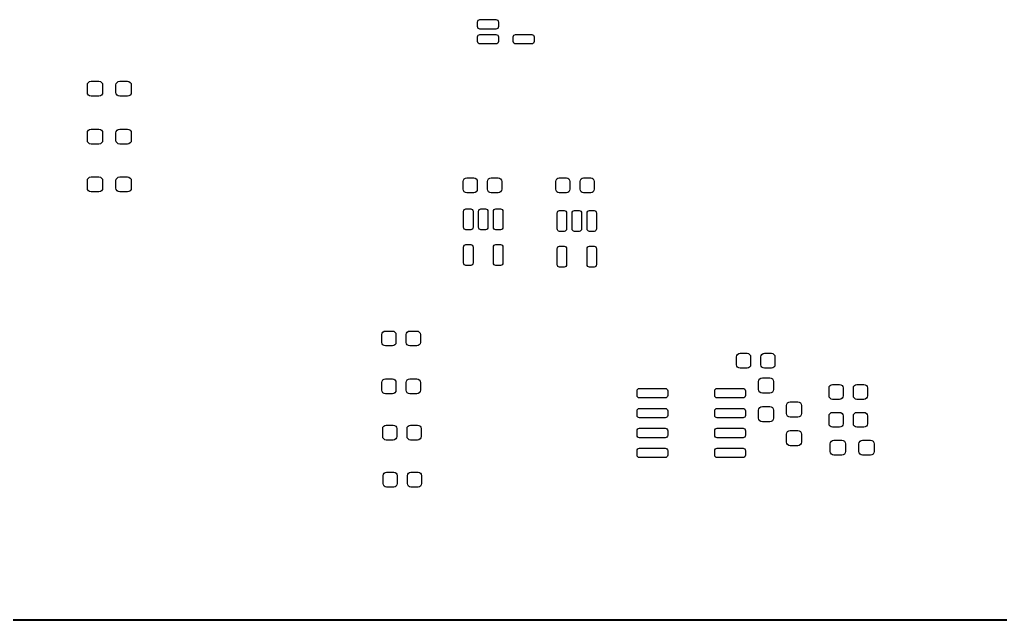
# Model space of a CAD drawing. Header units: inches. Extents: x 0.4 to 23, y -16.1 to -0.4.
# Drawn here: x 13.155 to 15.614, y -9.111 to -7.604 of the extents above; entities that cross this region are included whole.
import ezdxf

# ---------------------------------------------------------------- set-up
doc = ezdxf.new("R2010")
doc.units = ezdxf.units.IN
doc.header["$MEASUREMENT"] = 0
doc.layers.add('F.Paste', color=253, linetype='CONTINUOUS', true_color=0xb4a09a)

msp = doc.modelspace()

# ---------------------------------------------------------------- linework, layer by layer
at = {"layer": 'F.Paste', "linetype": 'CONTINUOUS'}
for p, q in [((14.3031, -7.6101), (14.3036, -7.6078)), ((14.3031, -7.6219), (14.3031, -7.6101)), ((14.3036, -7.6242), (14.3031, -7.6219)), ((14.3036, -7.6078), (14.3049, -7.6059)), ((14.3049, -7.6059), (14.3068, -7.6046)), ((14.3068, -7.6046), (14.309, -7.6042)), ((14.309, -7.6042), (14.3494, -7.6042)), ((14.3494, -7.6042), (14.3517, -7.6046)), ((14.3517, -7.6046), (14.3536, -7.6059)), ((14.3536, -7.6059), (14.3548, -7.6078)), ((14.3548, -7.6078), (14.3553, -7.6101)), ((14.3553, -7.6219), (14.3548, -7.6242)), ((14.3553, -7.6101), (14.3553, -7.6219)), ((14.3031, -7.6475), (14.3036, -7.6452)), ((14.3049, -7.6261), (14.3036, -7.6242)), ((14.3036, -7.6452), (14.3049, -7.6433)), ((14.3068, -7.6274), (14.3049, -7.6261)), ((14.3049, -7.6433), (14.3068, -7.642)), ((14.309, -7.6278), (14.3068, -7.6274)), ((14.3068, -7.642), (14.309, -7.6416)), ((14.3494, -7.6278), (14.309, -7.6278)), ((14.309, -7.6416), (14.3494, -7.6416)), ((14.3517, -7.6274), (14.3494, -7.6278)), ((14.3494, -7.6416), (14.3517, -7.642)), ((14.3536, -7.6261), (14.3517, -7.6274)), ((14.3517, -7.642), (14.3536, -7.6433)), ((14.3548, -7.6242), (14.3536, -7.6261)), ((14.3536, -7.6433), (14.3548, -7.6452)), ((14.3548, -7.6452), (14.3553, -7.6475)), ((14.3927, -7.6475), (14.3932, -7.6452)), ((14.3932, -7.6452), (14.3944, -7.6433)), ((14.3944, -7.6433), (14.3963, -7.642)), ((14.3963, -7.642), (14.3986, -7.6416)), ((14.3986, -7.6416), (14.439, -7.6416)), ((14.439, -7.6416), (14.4412, -7.642)), ((14.4412, -7.642), (14.4431, -7.6433)), ((14.4431, -7.6433), (14.4444, -7.6452)), ((14.4444, -7.6452), (14.4449, -7.6475)), ((14.3031, -7.6593), (14.3031, -7.6475)), ((14.3036, -7.6616), (14.3031, -7.6593)), ((14.3049, -7.6635), (14.3036, -7.6616)), ((14.3068, -7.6648), (14.3049, -7.6635)), ((14.309, -7.6652), (14.3068, -7.6648)), ((14.3494, -7.6652), (14.309, -7.6652)), ((14.3517, -7.6648), (14.3494, -7.6652)), ((14.3536, -7.6635), (14.3517, -7.6648)), ((14.3548, -7.6616), (14.3536, -7.6635)), ((14.3553, -7.6593), (14.3548, -7.6616)), ((14.3553, -7.6475), (14.3553, -7.6593)), ((14.3927, -7.6593), (14.3927, -7.6475)), ((14.3932, -7.6616), (14.3927, -7.6593)), ((14.3944, -7.6635), (14.3932, -7.6616)), ((14.3963, -7.6648), (14.3944, -7.6635)), ((14.3986, -7.6652), (14.3963, -7.6648)), ((14.439, -7.6652), (14.3986, -7.6652)), ((14.4412, -7.6648), (14.439, -7.6652)), ((14.4431, -7.6635), (14.4412, -7.6648)), ((14.4444, -7.6616), (14.4431, -7.6635)), ((14.4449, -7.6593), (14.4444, -7.6616)), ((14.4449, -7.6475), (14.4449, -7.6593)), ((13.3249, -7.7682), (13.3256, -7.7646)), ((13.3249, -7.7869), (13.3249, -7.7682)), ((13.3256, -7.7646), (13.3276, -7.7616)), ((13.3276, -7.7616), (13.3307, -7.7596)), ((13.3307, -7.7596), (13.3342, -7.7589)), ((13.3342, -7.7589), (13.3539, -7.7589)), ((13.3539, -7.7589), (13.3575, -7.7596)), ((13.3575, -7.7596), (13.3605, -7.7616)), ((13.3605, -7.7616), (13.3626, -7.7646)), ((13.3626, -7.7646), (13.3633, -7.7682)), ((13.3633, -7.7682), (13.3633, -7.7869)), ((13.3967, -7.7682), (13.3974, -7.7646)), ((13.3967, -7.7869), (13.3967, -7.7682)), ((13.3974, -7.7646), (13.3995, -7.7616)), ((13.3995, -7.7616), (13.4025, -7.7596)), ((13.4025, -7.7596), (13.4061, -7.7589)), ((13.4061, -7.7589), (13.4258, -7.7589)), ((13.4258, -7.7589), (13.4293, -7.7596)), ((13.4293, -7.7596), (13.4324, -7.7616)), ((13.4324, -7.7616), (13.4344, -7.7646)), ((13.4344, -7.7646), (13.4351, -7.7682)), ((13.4351, -7.7682), (13.4351, -7.7869)), ((13.3256, -7.7905), (13.3249, -7.7869)), ((13.3276, -7.7935), (13.3256, -7.7905)), ((13.3307, -7.7955), (13.3276, -7.7935)), ((13.3605, -7.7935), (13.3575, -7.7955)), ((13.3626, -7.7905), (13.3605, -7.7935)), ((13.3633, -7.7869), (13.3626, -7.7905)), ((13.3974, -7.7905), (13.3967, -7.7869)), ((13.3995, -7.7935), (13.3974, -7.7905)), ((13.4025, -7.7955), (13.3995, -7.7935)), ((13.4324, -7.7935), (13.4293, -7.7955)), ((13.4344, -7.7905), (13.4324, -7.7935)), ((13.4351, -7.7869), (13.4344, -7.7905)), ((13.3342, -7.7963), (13.3307, -7.7955)), ((13.3539, -7.7963), (13.3342, -7.7963)), ((13.3575, -7.7955), (13.3539, -7.7963)), ((13.4061, -7.7963), (13.4025, -7.7955)), ((13.4258, -7.7963), (13.4061, -7.7963)), ((13.4293, -7.7955), (13.4258, -7.7963)), ((13.3249, -7.8882), (13.3256, -7.8846)), ((13.3249, -7.9069), (13.3249, -7.8882)), ((13.3256, -7.8846), (13.3276, -7.8816)), ((13.3276, -7.8816), (13.3307, -7.8796)), ((13.3307, -7.8796), (13.3342, -7.8789)), ((13.3342, -7.8789), (13.3539, -7.8789)), ((13.3539, -7.8789), (13.3575, -7.8796)), ((13.3575, -7.8796), (13.3605, -7.8816)), ((13.3605, -7.8816), (13.3626, -7.8846)), ((13.3626, -7.8846), (13.3633, -7.8882)), ((13.3633, -7.8882), (13.3633, -7.9069)), ((13.3967, -7.8882), (13.3974, -7.8846)), ((13.3967, -7.9069), (13.3967, -7.8882)), ((13.3974, -7.8846), (13.3995, -7.8816)), ((13.3995, -7.8816), (13.4025, -7.8796)), ((13.4025, -7.8796), (13.4061, -7.8789)), ((13.4061, -7.8789), (13.4258, -7.8789)), ((13.4258, -7.8789), (13.4293, -7.8796)), ((13.4293, -7.8796), (13.4324, -7.8816)), ((13.4324, -7.8816), (13.4344, -7.8846)), ((13.4344, -7.8846), (13.4351, -7.8882)), ((13.4351, -7.8882), (13.4351, -7.9069)), ((13.3256, -7.9105), (13.3249, -7.9069)), ((13.3276, -7.9135), (13.3256, -7.9105)), ((13.3307, -7.9155), (13.3276, -7.9135)), ((13.3342, -7.9163), (13.3307, -7.9155)), ((13.3539, -7.9163), (13.3342, -7.9163)), ((13.3575, -7.9155), (13.3539, -7.9163)), ((13.3605, -7.9135), (13.3575, -7.9155)), ((13.3626, -7.9105), (13.3605, -7.9135)), ((13.3633, -7.9069), (13.3626, -7.9105)), ((13.3974, -7.9105), (13.3967, -7.9069)), ((13.3995, -7.9135), (13.3974, -7.9105)), ((13.4025, -7.9155), (13.3995, -7.9135)), ((13.4061, -7.9163), (13.4025, -7.9155)), ((13.4258, -7.9163), (13.4061, -7.9163)), ((13.4293, -7.9155), (13.4258, -7.9163)), ((13.4324, -7.9135), (13.4293, -7.9155)), ((13.4344, -7.9105), (13.4324, -7.9135)), ((13.4351, -7.9069), (13.4344, -7.9105)), ((13.3249, -8.0082), (13.3256, -8.0046)), ((13.3249, -8.0269), (13.3249, -8.0082)), ((13.3256, -8.0046), (13.3276, -8.0016)), ((13.3276, -8.0016), (13.3307, -7.9996)), ((13.3307, -7.9996), (13.3342, -7.9989)), ((13.3342, -7.9989), (13.3539, -7.9989)), ((13.3539, -7.9989), (13.3575, -7.9996)), ((13.3575, -7.9996), (13.3605, -8.0016)), ((13.3605, -8.0016), (13.3626, -8.0046)), ((13.3626, -8.0046), (13.3633, -8.0082)), ((13.3633, -8.0082), (13.3633, -8.0269)), ((13.3967, -8.0082), (13.3974, -8.0046)), ((13.3967, -8.0269), (13.3967, -8.0082)), ((13.3974, -8.0046), (13.3995, -8.0016)), ((13.3995, -8.0016), (13.4025, -7.9996)), ((13.4025, -7.9996), (13.4061, -7.9989)), ((13.4061, -7.9989), (13.4258, -7.9989)), ((13.4258, -7.9989), (13.4293, -7.9996)), ((13.4293, -7.9996), (13.4324, -8.0016)), ((13.4324, -8.0016), (13.4344, -8.0046)), ((13.4344, -8.0046), (13.4351, -8.0082)), ((13.4351, -8.0082), (13.4351, -8.0269)), ((14.2672, -8.0102), (14.2679, -8.0068)), ((14.2672, -8.0298), (14.2672, -8.0102)), ((14.2679, -8.0068), (14.2698, -8.0039)), ((14.2698, -8.0039), (14.2727, -8.002)), ((14.2727, -8.002), (14.2761, -8.0013)), ((14.2761, -8.0013), (14.2938, -8.0013)), ((14.2938, -8.0013), (14.2972, -8.002)), ((14.2972, -8.002), (14.3001, -8.0039)), ((14.3001, -8.0039), (14.302, -8.0068)), ((14.302, -8.0068), (14.3026, -8.0102)), ((14.3026, -8.0102), (14.3026, -8.0298)), ((14.3282, -8.0102), (14.3289, -8.0068)), ((14.3282, -8.0298), (14.3282, -8.0102)), ((14.3289, -8.0068), (14.3308, -8.0039)), ((14.3308, -8.0039), (14.3337, -8.002)), ((14.3337, -8.002), (14.3371, -8.0013)), ((14.3371, -8.0013), (14.3548, -8.0013)), ((14.3548, -8.0013), (14.3582, -8.002)), ((14.3582, -8.002), (14.3611, -8.0039)), ((14.3611, -8.0039), (14.363, -8.0068)), ((14.363, -8.0068), (14.3637, -8.0102)), ((14.3637, -8.0102), (14.3637, -8.0298)), ((14.4992, -8.0102), (14.4999, -8.0068)), ((14.4992, -8.0298), (14.4992, -8.0102)), ((14.4999, -8.0068), (14.5018, -8.0039)), ((14.5018, -8.0039), (14.5047, -8.002)), ((14.5047, -8.002), (14.5081, -8.0013)), ((14.5081, -8.0013), (14.5258, -8.0013)), ((14.5258, -8.0013), (14.5292, -8.002)), ((14.5292, -8.002), (14.5321, -8.0039)), ((14.5321, -8.0039), (14.534, -8.0068)), ((14.534, -8.0068), (14.5346, -8.0102)), ((14.5346, -8.0102), (14.5346, -8.0298)), ((14.5602, -8.0102), (14.5609, -8.0068)), ((14.5602, -8.0298), (14.5602, -8.0102)), ((14.5609, -8.0068), (14.5628, -8.0039)), ((14.5628, -8.0039), (14.5657, -8.002)), ((14.5657, -8.002), (14.5691, -8.0013)), ((14.5691, -8.0013), (14.5868, -8.0013)), ((14.5868, -8.0013), (14.5902, -8.002)), ((14.5902, -8.002), (14.5931, -8.0039)), ((14.5931, -8.0039), (14.595, -8.0068)), ((14.595, -8.0068), (14.5957, -8.0102)), ((14.5957, -8.0102), (14.5957, -8.0298)), ((13.3256, -8.0305), (13.3249, -8.0269)), ((13.3276, -8.0335), (13.3256, -8.0305)), ((13.3307, -8.0355), (13.3276, -8.0335)), ((13.3342, -8.0363), (13.3307, -8.0355)), ((13.3539, -8.0363), (13.3342, -8.0363)), ((13.3575, -8.0355), (13.3539, -8.0363)), ((13.3605, -8.0335), (13.3575, -8.0355)), ((13.3626, -8.0305), (13.3605, -8.0335)), ((13.3633, -8.0269), (13.3626, -8.0305)), ((13.3974, -8.0305), (13.3967, -8.0269)), ((13.3995, -8.0335), (13.3974, -8.0305)), ((13.4025, -8.0355), (13.3995, -8.0335)), ((13.4061, -8.0363), (13.4025, -8.0355)), ((13.4258, -8.0363), (13.4061, -8.0363)), ((13.4293, -8.0355), (13.4258, -8.0363)), ((13.4324, -8.0335), (13.4293, -8.0355)), ((13.4344, -8.0305), (13.4324, -8.0335)), ((13.4351, -8.0269), (13.4344, -8.0305)), ((14.2679, -8.0332), (14.2672, -8.0298)), ((14.2698, -8.0361), (14.2679, -8.0332)), ((14.2727, -8.038), (14.2698, -8.0361)), ((14.2761, -8.0387), (14.2727, -8.038)), ((14.2938, -8.0387), (14.2761, -8.0387)), ((14.2972, -8.038), (14.2938, -8.0387)), ((14.3001, -8.0361), (14.2972, -8.038)), ((14.302, -8.0332), (14.3001, -8.0361)), ((14.3026, -8.0298), (14.302, -8.0332)), ((14.3289, -8.0332), (14.3282, -8.0298)), ((14.3308, -8.0361), (14.3289, -8.0332)), ((14.3337, -8.038), (14.3308, -8.0361)), ((14.3371, -8.0387), (14.3337, -8.038)), ((14.3548, -8.0387), (14.3371, -8.0387)), ((14.3582, -8.038), (14.3548, -8.0387)), ((14.3611, -8.0361), (14.3582, -8.038)), ((14.363, -8.0332), (14.3611, -8.0361)), ((14.3637, -8.0298), (14.363, -8.0332)), ((14.4999, -8.0332), (14.4992, -8.0298)), ((14.5018, -8.0361), (14.4999, -8.0332)), ((14.5047, -8.038), (14.5018, -8.0361)), ((14.5081, -8.0387), (14.5047, -8.038)), ((14.5258, -8.0387), (14.5081, -8.0387)), ((14.5292, -8.038), (14.5258, -8.0387)), ((14.5321, -8.0361), (14.5292, -8.038)), ((14.534, -8.0332), (14.5321, -8.0361)), ((14.5346, -8.0298), (14.534, -8.0332)), ((14.5609, -8.0332), (14.5602, -8.0298)), ((14.5628, -8.0361), (14.5609, -8.0332)), ((14.5657, -8.038), (14.5628, -8.0361)), ((14.5691, -8.0387), (14.5657, -8.038)), ((14.5868, -8.0387), (14.5691, -8.0387)), ((14.5902, -8.038), (14.5868, -8.0387)), ((14.5931, -8.0361), (14.5902, -8.038)), ((14.595, -8.0332), (14.5931, -8.0361)), ((14.5957, -8.0298), (14.595, -8.0332)), ((14.2682, -8.085), (14.2687, -8.0828)), ((14.2682, -8.1254), (14.2682, -8.085)), ((14.2687, -8.0828), (14.27, -8.0809)), ((14.27, -8.0809), (14.2719, -8.0796)), ((14.2719, -8.0796), (14.2741, -8.0791)), ((14.2741, -8.0791), (14.2859, -8.0791)), ((14.2859, -8.0791), (14.2882, -8.0796)), ((14.2882, -8.0796), (14.2901, -8.0809)), ((14.2901, -8.0809), (14.2914, -8.0828)), ((14.2914, -8.0828), (14.2919, -8.085)), ((14.2919, -8.085), (14.2919, -8.1254)), ((14.3056, -8.085), (14.3061, -8.0828)), ((14.3056, -8.1254), (14.3056, -8.085)), ((14.3061, -8.0828), (14.3074, -8.0809)), ((14.3074, -8.0809), (14.3093, -8.0796)), ((14.3093, -8.0796), (14.3115, -8.0791)), ((14.3115, -8.0791), (14.3234, -8.0791)), ((14.3234, -8.0791), (14.3256, -8.0796)), ((14.3256, -8.0796), (14.3275, -8.0809)), ((14.3275, -8.0809), (14.3288, -8.0828)), ((14.3288, -8.0828), (14.3293, -8.085)), ((14.3293, -8.085), (14.3293, -8.1254)), ((14.343, -8.085), (14.3435, -8.0828)), ((14.343, -8.1254), (14.343, -8.085)), ((14.3435, -8.0828), (14.3448, -8.0809)), ((14.3448, -8.0809), (14.3467, -8.0796)), ((14.3467, -8.0796), (14.3489, -8.0791)), ((14.3489, -8.0791), (14.3608, -8.0791)), ((14.3608, -8.0791), (14.363, -8.0796)), ((14.363, -8.0796), (14.3649, -8.0809)), ((14.3649, -8.0809), (14.3662, -8.0828)), ((14.3662, -8.0828), (14.3667, -8.085)), ((14.3667, -8.085), (14.3667, -8.1254)), ((14.5028, -8.089), (14.5032, -8.0868)), ((14.5028, -8.1294), (14.5028, -8.089)), ((14.5032, -8.0868), (14.5045, -8.0849)), ((14.5045, -8.0849), (14.5064, -8.0836)), ((14.5064, -8.0836), (14.5087, -8.0831)), ((14.5087, -8.0831), (14.5205, -8.0831)), ((14.5205, -8.0831), (14.5228, -8.0836)), ((14.5228, -8.0836), (14.5247, -8.0849)), ((14.5247, -8.0849), (14.526, -8.0868)), ((14.526, -8.0868), (14.5264, -8.089)), ((14.5264, -8.089), (14.5264, -8.1294)), ((14.5402, -8.089), (14.5406, -8.0868)), ((14.5402, -8.1294), (14.5402, -8.089)), ((14.5406, -8.0868), (14.5419, -8.0849)), ((14.5419, -8.0849), (14.5438, -8.0836)), ((14.5438, -8.0836), (14.5461, -8.0831)), ((14.5461, -8.0831), (14.5579, -8.0831)), ((14.5579, -8.0831), (14.5602, -8.0836)), ((14.5602, -8.0836), (14.5621, -8.0849)), ((14.5621, -8.0849), (14.5634, -8.0868)), ((14.5634, -8.0868), (14.5638, -8.089)), ((14.5638, -8.089), (14.5638, -8.1294)), ((14.5776, -8.089), (14.578, -8.0868)), ((14.5776, -8.1294), (14.5776, -8.089)), ((14.578, -8.0868), (14.5793, -8.0849)), ((14.5793, -8.0849), (14.5812, -8.0836)), ((14.5812, -8.0836), (14.5835, -8.0831)), ((14.5835, -8.0831), (14.5953, -8.0831)), ((14.5953, -8.0831), (14.5976, -8.0836)), ((14.5976, -8.0836), (14.5995, -8.0849)), ((14.5995, -8.0849), (14.6008, -8.0868)), ((14.6008, -8.0868), (14.6012, -8.089)), ((14.6012, -8.089), (14.6012, -8.1294)), ((14.2687, -8.1277), (14.2682, -8.1254)), ((14.27, -8.1296), (14.2687, -8.1277)), ((14.2719, -8.1308), (14.27, -8.1296)), ((14.2741, -8.1313), (14.2719, -8.1308)), ((14.2859, -8.1313), (14.2741, -8.1313)), ((14.2882, -8.1308), (14.2859, -8.1313)), ((14.2901, -8.1296), (14.2882, -8.1308)), ((14.2914, -8.1277), (14.2901, -8.1296)), ((14.2919, -8.1254), (14.2914, -8.1277)), ((14.3061, -8.1277), (14.3056, -8.1254)), ((14.3074, -8.1296), (14.3061, -8.1277)), ((14.3093, -8.1308), (14.3074, -8.1296)), ((14.3115, -8.1313), (14.3093, -8.1308)), ((14.3234, -8.1313), (14.3115, -8.1313)), ((14.3256, -8.1308), (14.3234, -8.1313)), ((14.3275, -8.1296), (14.3256, -8.1308)), ((14.3288, -8.1277), (14.3275, -8.1296)), ((14.3293, -8.1254), (14.3288, -8.1277)), ((14.3435, -8.1277), (14.343, -8.1254)), ((14.3448, -8.1296), (14.3435, -8.1277)), ((14.3467, -8.1308), (14.3448, -8.1296)), ((14.3489, -8.1313), (14.3467, -8.1308)), ((14.3608, -8.1313), (14.3489, -8.1313)), ((14.363, -8.1308), (14.3608, -8.1313)), ((14.3649, -8.1296), (14.363, -8.1308)), ((14.3662, -8.1277), (14.3649, -8.1296)), ((14.3667, -8.1254), (14.3662, -8.1277)), ((14.5032, -8.1317), (14.5028, -8.1294)), ((14.5045, -8.1336), (14.5032, -8.1317)), ((14.5064, -8.1348), (14.5045, -8.1336)), ((14.5087, -8.1353), (14.5064, -8.1348)), ((14.5205, -8.1353), (14.5087, -8.1353)), ((14.5228, -8.1348), (14.5205, -8.1353)), ((14.5247, -8.1336), (14.5228, -8.1348)), ((14.526, -8.1317), (14.5247, -8.1336)), ((14.5264, -8.1294), (14.526, -8.1317)), ((14.5406, -8.1317), (14.5402, -8.1294)), ((14.5419, -8.1336), (14.5406, -8.1317)), ((14.5438, -8.1348), (14.5419, -8.1336)), ((14.5461, -8.1353), (14.5438, -8.1348)), ((14.5579, -8.1353), (14.5461, -8.1353)), ((14.5602, -8.1348), (14.5579, -8.1353)), ((14.5621, -8.1336), (14.5602, -8.1348)), ((14.5634, -8.1317), (14.5621, -8.1336)), ((14.5638, -8.1294), (14.5634, -8.1317)), ((14.578, -8.1317), (14.5776, -8.1294)), ((14.5793, -8.1336), (14.578, -8.1317)), ((14.5812, -8.1348), (14.5793, -8.1336)), ((14.5835, -8.1353), (14.5812, -8.1348)), ((14.5953, -8.1353), (14.5835, -8.1353)), ((14.5976, -8.1348), (14.5953, -8.1353)), ((14.5995, -8.1336), (14.5976, -8.1348)), ((14.6008, -8.1317), (14.5995, -8.1336)), ((14.6012, -8.1294), (14.6008, -8.1317)), ((14.2682, -8.1746), (14.2687, -8.1723)), ((14.2682, -8.215), (14.2682, -8.1746)), ((14.2687, -8.1723), (14.27, -8.1704)), ((14.27, -8.1704), (14.2719, -8.1692)), ((14.2719, -8.1692), (14.2741, -8.1687)), ((14.2741, -8.1687), (14.2859, -8.1687)), ((14.2859, -8.1687), (14.2882, -8.1692)), ((14.2882, -8.1692), (14.2901, -8.1704)), ((14.2901, -8.1704), (14.2914, -8.1723)), ((14.2914, -8.1723), (14.2919, -8.1746)), ((14.2919, -8.1746), (14.2919, -8.215)), ((14.343, -8.1746), (14.3435, -8.1723)), ((14.343, -8.215), (14.343, -8.1746)), ((14.3435, -8.1723), (14.3448, -8.1704)), ((14.3448, -8.1704), (14.3467, -8.1692)), ((14.3467, -8.1692), (14.3489, -8.1687)), ((14.3489, -8.1687), (14.3608, -8.1687)), ((14.3608, -8.1687), (14.363, -8.1692)), ((14.363, -8.1692), (14.3649, -8.1704)), ((14.3649, -8.1704), (14.3662, -8.1723)), ((14.3662, -8.1723), (14.3667, -8.1746)), ((14.3667, -8.1746), (14.3667, -8.215)), ((14.5028, -8.1786), (14.5032, -8.1763)), ((14.5028, -8.219), (14.5028, -8.1786)), ((14.5032, -8.1763), (14.5045, -8.1744)), ((14.5045, -8.1744), (14.5064, -8.1732)), ((14.5064, -8.1732), (14.5087, -8.1727)), ((14.5087, -8.1727), (14.5205, -8.1727)), ((14.5205, -8.1727), (14.5228, -8.1732)), ((14.5228, -8.1732), (14.5247, -8.1744)), ((14.5247, -8.1744), (14.526, -8.1763)), ((14.526, -8.1763), (14.5264, -8.1786)), ((14.5264, -8.1786), (14.5264, -8.219)), ((14.5776, -8.1786), (14.578, -8.1763)), ((14.5776, -8.219), (14.5776, -8.1786)), ((14.578, -8.1763), (14.5793, -8.1744)), ((14.5793, -8.1744), (14.5812, -8.1732)), ((14.5812, -8.1732), (14.5835, -8.1727)), ((14.5835, -8.1727), (14.5953, -8.1727)), ((14.5953, -8.1727), (14.5976, -8.1732)), ((14.5976, -8.1732), (14.5995, -8.1744)), ((14.5995, -8.1744), (14.6008, -8.1763)), ((14.6008, -8.1763), (14.6012, -8.1786)), ((14.6012, -8.1786), (14.6012, -8.219)), ((14.2687, -8.2172), (14.2682, -8.215)), ((14.27, -8.2191), (14.2687, -8.2172)), ((14.2719, -8.2204), (14.27, -8.2191)), ((14.2741, -8.2209), (14.2719, -8.2204)), ((14.2859, -8.2209), (14.2741, -8.2209)), ((14.2882, -8.2204), (14.2859, -8.2209)), ((14.2901, -8.2191), (14.2882, -8.2204)), ((14.2914, -8.2172), (14.2901, -8.2191)), ((14.2919, -8.215), (14.2914, -8.2172)), ((14.3435, -8.2172), (14.343, -8.215)), ((14.3448, -8.2191), (14.3435, -8.2172)), ((14.3467, -8.2204), (14.3448, -8.2191)), ((14.3489, -8.2209), (14.3467, -8.2204)), ((14.3608, -8.2209), (14.3489, -8.2209)), ((14.363, -8.2204), (14.3608, -8.2209)), ((14.3649, -8.2191), (14.363, -8.2204)), ((14.3662, -8.2172), (14.3649, -8.2191)), ((14.3667, -8.215), (14.3662, -8.2172)), ((14.5032, -8.2212), (14.5028, -8.219)), ((14.5045, -8.2231), (14.5032, -8.2212)), ((14.5064, -8.2244), (14.5045, -8.2231)), ((14.5087, -8.2249), (14.5064, -8.2244)), ((14.5205, -8.2249), (14.5087, -8.2249)), ((14.5228, -8.2244), (14.5205, -8.2249)), ((14.5247, -8.2231), (14.5228, -8.2244)), ((14.526, -8.2212), (14.5247, -8.2231)), ((14.5264, -8.219), (14.526, -8.2212)), ((14.578, -8.2212), (14.5776, -8.219)), ((14.5793, -8.2231), (14.578, -8.2212)), ((14.5812, -8.2244), (14.5793, -8.2231)), ((14.5835, -8.2249), (14.5812, -8.2244)), ((14.5953, -8.2249), (14.5835, -8.2249)), ((14.5976, -8.2244), (14.5953, -8.2249)), ((14.5995, -8.2231), (14.5976, -8.2244)), ((14.6008, -8.2212), (14.5995, -8.2231)), ((14.6012, -8.219), (14.6008, -8.2212)), ((14.0633, -8.3942), (14.064, -8.3908)), ((14.0633, -8.4138), (14.0633, -8.3942)), ((14.064, -8.3908), (14.0659, -8.3879)), ((14.0659, -8.3879), (14.0688, -8.386)), ((14.0688, -8.386), (14.0722, -8.3853)), ((14.0722, -8.3853), (14.0899, -8.3853)), ((14.0899, -8.3853), (14.0933, -8.386)), ((14.0933, -8.386), (14.0961, -8.3879)), ((14.0961, -8.3879), (14.0981, -8.3908)), ((14.0981, -8.3908), (14.0987, -8.3942)), ((14.0987, -8.3942), (14.0987, -8.4138)), ((14.1243, -8.3942), (14.125, -8.3908)), ((14.1243, -8.4138), (14.1243, -8.3942)), ((14.125, -8.3908), (14.1269, -8.3879)), ((14.1269, -8.3879), (14.1298, -8.386)), ((14.1298, -8.386), (14.1332, -8.3853)), ((14.1332, -8.3853), (14.1509, -8.3853)), ((14.1509, -8.3853), (14.1543, -8.386)), ((14.1543, -8.386), (14.1572, -8.3879)), ((14.1572, -8.3879), (14.1591, -8.3908)), ((14.1591, -8.3908), (14.1598, -8.3942)), ((14.1598, -8.3942), (14.1598, -8.4138)), ((14.064, -8.4172), (14.0633, -8.4138)), ((14.0659, -8.4201), (14.064, -8.4172)), ((14.0688, -8.422), (14.0659, -8.4201)), ((14.0722, -8.4227), (14.0688, -8.422)), ((14.0899, -8.4227), (14.0722, -8.4227)), ((14.0933, -8.422), (14.0899, -8.4227)), ((14.0961, -8.4201), (14.0933, -8.422)), ((14.0981, -8.4172), (14.0961, -8.4201)), ((14.0987, -8.4138), (14.0981, -8.4172)), ((14.125, -8.4172), (14.1243, -8.4138)), ((14.1269, -8.4201), (14.125, -8.4172)), ((14.1298, -8.422), (14.1269, -8.4201)), ((14.1332, -8.4227), (14.1298, -8.422)), ((14.1509, -8.4227), (14.1332, -8.4227)), ((14.1543, -8.422), (14.1509, -8.4227)), ((14.1572, -8.4201), (14.1543, -8.422)), ((14.1591, -8.4172), (14.1572, -8.4201)), ((14.1598, -8.4138), (14.1591, -8.4172)), ((14.9524, -8.4502), (14.953, -8.4468)), ((14.9524, -8.4698), (14.9524, -8.4502)), ((14.953, -8.4468), (14.955, -8.4439)), ((14.955, -8.4439), (14.9578, -8.442)), ((14.9578, -8.442), (14.9612, -8.4413)), ((14.9612, -8.4413), (14.9789, -8.4413)), ((14.9789, -8.4413), (14.9823, -8.442)), ((14.9823, -8.442), (14.9852, -8.4439)), ((14.9852, -8.4439), (14.9871, -8.4468)), ((14.9871, -8.4468), (14.9878, -8.4502)), ((14.9878, -8.4502), (14.9878, -8.4698)), ((15.0134, -8.4502), (15.0141, -8.4468)), ((15.0134, -8.4698), (15.0134, -8.4502)), ((15.0141, -8.4468), (15.016, -8.4439)), ((15.016, -8.4439), (15.0189, -8.442)), ((15.0189, -8.442), (15.0222, -8.4413)), ((15.0222, -8.4413), (15.04, -8.4413)), ((15.04, -8.4413), (15.0433, -8.442)), ((15.0433, -8.442), (15.0462, -8.4439)), ((15.0462, -8.4439), (15.0481, -8.4468)), ((15.0481, -8.4468), (15.0488, -8.4502)), ((15.0488, -8.4502), (15.0488, -8.4698)), ((14.953, -8.4732), (14.9524, -8.4698)), ((14.955, -8.4761), (14.953, -8.4732)), ((14.9578, -8.478), (14.955, -8.4761)), ((14.9612, -8.4787), (14.9578, -8.478)), ((14.9789, -8.4787), (14.9612, -8.4787)), ((14.9823, -8.478), (14.9789, -8.4787)), ((14.9852, -8.4761), (14.9823, -8.478)), ((14.9871, -8.4732), (14.9852, -8.4761)), ((14.9878, -8.4698), (14.9871, -8.4732)), ((15.0141, -8.4732), (15.0134, -8.4698)), ((15.016, -8.4761), (15.0141, -8.4732)), ((15.0189, -8.478), (15.016, -8.4761)), ((15.0222, -8.4787), (15.0189, -8.478)), ((15.04, -8.4787), (15.0222, -8.4787)), ((15.0433, -8.478), (15.04, -8.4787)), ((15.0462, -8.4761), (15.0433, -8.478)), ((15.0481, -8.4732), (15.0462, -8.4761)), ((15.0488, -8.4698), (15.0481, -8.4732)), ((14.0659, -8.5079), (14.0688, -8.506)), ((14.0688, -8.506), (14.0722, -8.5053)), ((14.0722, -8.5053), (14.0899, -8.5053)), ((14.0899, -8.5053), (14.0933, -8.506)), ((14.0933, -8.506), (14.0961, -8.5079)), ((14.1269, -8.5079), (14.1298, -8.506)), ((14.1298, -8.506), (14.1332, -8.5053)), ((14.1332, -8.5053), (14.1509, -8.5053)), ((14.1509, -8.5053), (14.1543, -8.506)), ((14.1543, -8.506), (14.1572, -8.5079)), ((15.0086, -8.5087), (15.0106, -8.5056)), ((15.0106, -8.5056), (15.0137, -8.5036)), ((15.0137, -8.5036), (15.0172, -8.5029)), ((15.0172, -8.5029), (15.0359, -8.5029)), ((15.0359, -8.5029), (15.0395, -8.5036)), ((15.0395, -8.5036), (15.0425, -8.5056)), ((15.0425, -8.5056), (15.0446, -8.5087)), ((14.0633, -8.5142), (14.064, -8.5108)), ((14.0633, -8.5338), (14.0633, -8.5142)), ((14.064, -8.5108), (14.0659, -8.5079)), ((14.0961, -8.5079), (14.0981, -8.5108)), ((14.0981, -8.5108), (14.0987, -8.5142)), ((14.0987, -8.5142), (14.0987, -8.5338)), ((14.1243, -8.5142), (14.125, -8.5108)), ((14.1243, -8.5338), (14.1243, -8.5142)), ((14.125, -8.5108), (14.1269, -8.5079)), ((14.1572, -8.5079), (14.1591, -8.5108)), ((14.1591, -8.5108), (14.1598, -8.5142)), ((14.1598, -8.5142), (14.1598, -8.5338)), ((14.7035, -8.533), (14.7047, -8.5311)), ((14.7047, -8.5311), (14.7066, -8.5298)), ((14.7066, -8.5298), (14.7089, -8.5294)), ((14.7089, -8.5294), (14.7739, -8.5294)), ((14.7739, -8.5294), (14.7761, -8.5298)), ((14.7761, -8.5298), (14.778, -8.5311)), ((14.778, -8.5311), (14.7793, -8.533)), ((14.8983, -8.533), (14.8996, -8.5311)), ((14.8996, -8.5311), (14.9015, -8.5298)), ((14.9015, -8.5298), (14.9038, -8.5294)), ((14.9038, -8.5294), (14.9688, -8.5294)), ((14.9688, -8.5294), (14.971, -8.5298)), ((14.971, -8.5298), (14.9729, -8.5311)), ((14.9729, -8.5311), (14.9742, -8.533)), ((15.0079, -8.5122), (15.0086, -8.5087)), ((15.0079, -8.5319), (15.0079, -8.5122)), ((15.0446, -8.5087), (15.0453, -8.5122)), ((15.0453, -8.5122), (15.0453, -8.5319)), ((15.1843, -8.5282), (15.185, -8.5248)), ((15.1843, -8.5478), (15.1843, -8.5282)), ((15.185, -8.5248), (15.1869, -8.5219)), ((15.1869, -8.5219), (15.1898, -8.52)), ((15.1898, -8.52), (15.1931, -8.5193)), ((15.1931, -8.5193), (15.2109, -8.5193)), ((15.2109, -8.5193), (15.2142, -8.52)), ((15.2142, -8.52), (15.2171, -8.5219)), ((15.2171, -8.5219), (15.219, -8.5248)), ((15.219, -8.5248), (15.2197, -8.5282)), ((15.2197, -8.5282), (15.2197, -8.5478)), ((15.2453, -8.5282), (15.246, -8.5248)), ((15.2453, -8.5478), (15.2453, -8.5282)), ((15.246, -8.5248), (15.2479, -8.5219)), ((15.2479, -8.5219), (15.2508, -8.52)), ((15.2508, -8.52), (15.2542, -8.5193)), ((15.2542, -8.5193), (15.2719, -8.5193)), ((15.2719, -8.5193), (15.2753, -8.52)), ((15.2753, -8.52), (15.2781, -8.5219)), ((15.2781, -8.5219), (15.2801, -8.5248)), ((15.2801, -8.5248), (15.2807, -8.5282)), ((15.2807, -8.5282), (15.2807, -8.5478)), ((14.064, -8.5372), (14.0633, -8.5338)), ((14.0659, -8.5401), (14.064, -8.5372)), ((14.0688, -8.542), (14.0659, -8.5401)), ((14.0722, -8.5427), (14.0688, -8.542)), ((14.0899, -8.5427), (14.0722, -8.5427)), ((14.0933, -8.542), (14.0899, -8.5427)), ((14.0961, -8.5401), (14.0933, -8.542)), ((14.0981, -8.5372), (14.0961, -8.5401)), ((14.0987, -8.5338), (14.0981, -8.5372)), ((14.125, -8.5372), (14.1243, -8.5338)), ((14.1269, -8.5401), (14.125, -8.5372)), ((14.1298, -8.542), (14.1269, -8.5401)), ((14.1332, -8.5427), (14.1298, -8.542)), ((14.1509, -8.5427), (14.1332, -8.5427)), ((14.1543, -8.542), (14.1509, -8.5427)), ((14.1572, -8.5401), (14.1543, -8.542)), ((14.1591, -8.5372), (14.1572, -8.5401)), ((14.1598, -8.5338), (14.1591, -8.5372)), ((14.703, -8.5353), (14.7035, -8.533)), ((14.703, -8.5471), (14.703, -8.5353)), ((14.7035, -8.5494), (14.703, -8.5471)), ((14.7047, -8.5513), (14.7035, -8.5494)), ((14.7066, -8.5526), (14.7047, -8.5513)), ((14.7089, -8.553), (14.7066, -8.5526)), ((14.7739, -8.553), (14.7089, -8.553)), ((14.7761, -8.5526), (14.7739, -8.553)), ((14.778, -8.5513), (14.7761, -8.5526)), ((14.7793, -8.5494), (14.778, -8.5513)), ((14.7793, -8.533), (14.7798, -8.5353)), ((14.7798, -8.5471), (14.7793, -8.5494)), ((14.7798, -8.5353), (14.7798, -8.5471)), ((14.8979, -8.5353), (14.8983, -8.533)), ((14.8979, -8.5471), (14.8979, -8.5353)), ((14.8983, -8.5494), (14.8979, -8.5471)), ((14.8996, -8.5513), (14.8983, -8.5494)), ((14.9015, -8.5526), (14.8996, -8.5513)), ((14.9038, -8.553), (14.9015, -8.5526)), ((14.9688, -8.553), (14.9038, -8.553)), ((14.971, -8.5526), (14.9688, -8.553)), ((14.9729, -8.5513), (14.971, -8.5526)), ((14.9742, -8.5494), (14.9729, -8.5513)), ((14.9742, -8.533), (14.9747, -8.5353)), ((14.9747, -8.5471), (14.9742, -8.5494)), ((14.9747, -8.5353), (14.9747, -8.5471)), ((15.0086, -8.5355), (15.0079, -8.5319)), ((15.0106, -8.5385), (15.0086, -8.5355)), ((15.0137, -8.5406), (15.0106, -8.5385)), ((15.0172, -8.5413), (15.0137, -8.5406)), ((15.0359, -8.5413), (15.0172, -8.5413)), ((15.0395, -8.5406), (15.0359, -8.5413)), ((15.0425, -8.5385), (15.0395, -8.5406)), ((15.0446, -8.5355), (15.0425, -8.5385)), ((15.0453, -8.5319), (15.0446, -8.5355)), ((15.185, -8.5512), (15.1843, -8.5478)), ((15.1869, -8.5541), (15.185, -8.5512)), ((15.1898, -8.556), (15.1869, -8.5541)), ((15.1931, -8.5567), (15.1898, -8.556)), ((15.2142, -8.556), (15.2109, -8.5567)), ((15.2171, -8.5541), (15.2142, -8.556)), ((15.219, -8.5512), (15.2171, -8.5541)), ((15.2197, -8.5478), (15.219, -8.5512)), ((15.246, -8.5512), (15.2453, -8.5478)), ((15.2479, -8.5541), (15.246, -8.5512)), ((15.2508, -8.556), (15.2479, -8.5541)), ((15.2542, -8.5567), (15.2508, -8.556)), ((15.2753, -8.556), (15.2719, -8.5567)), ((15.2781, -8.5541), (15.2753, -8.556)), ((15.2801, -8.5512), (15.2781, -8.5541)), ((15.2807, -8.5478), (15.2801, -8.5512)), ((14.7047, -8.5811), (14.7066, -8.5798)), ((14.7066, -8.5798), (14.7089, -8.5794)), ((14.7089, -8.5794), (14.7739, -8.5794)), ((14.7739, -8.5794), (14.7761, -8.5798)), ((14.7761, -8.5798), (14.778, -8.5811)), ((14.8996, -8.5811), (14.9015, -8.5798)), ((14.9015, -8.5798), (14.9038, -8.5794)), ((14.9038, -8.5794), (14.9688, -8.5794)), ((14.9688, -8.5794), (14.971, -8.5798)), ((14.971, -8.5798), (14.9729, -8.5811)), ((15.0079, -8.5841), (15.0086, -8.5805)), ((15.0086, -8.5805), (15.0106, -8.5775)), ((15.0106, -8.5775), (15.0137, -8.5754)), ((15.0137, -8.5754), (15.0172, -8.5747)), ((15.0172, -8.5747), (15.0359, -8.5747)), ((15.0359, -8.5747), (15.0395, -8.5754)), ((15.0395, -8.5754), (15.0425, -8.5775)), ((15.0425, -8.5775), (15.0446, -8.5805)), ((15.0446, -8.5805), (15.0453, -8.5841)), ((15.0779, -8.5722), (15.0786, -8.5687)), ((15.0779, -8.5919), (15.0779, -8.5722)), ((15.0786, -8.5687), (15.0806, -8.5656)), ((15.0806, -8.5656), (15.0837, -8.5636)), ((15.0837, -8.5636), (15.0872, -8.5629)), ((15.0872, -8.5629), (15.1059, -8.5629)), ((15.1059, -8.5629), (15.1095, -8.5636)), ((15.1095, -8.5636), (15.1125, -8.5656)), ((15.1125, -8.5656), (15.1146, -8.5687)), ((15.1146, -8.5687), (15.1153, -8.5722)), ((15.1153, -8.5722), (15.1153, -8.5919)), ((15.2109, -8.5567), (15.1931, -8.5567)), ((15.2719, -8.5567), (15.2542, -8.5567)), ((14.703, -8.5853), (14.7035, -8.583)), ((14.703, -8.5971), (14.703, -8.5853)), ((14.7035, -8.5994), (14.703, -8.5971)), ((14.7035, -8.583), (14.7047, -8.5811)), ((14.7047, -8.6013), (14.7035, -8.5994)), ((14.7066, -8.6026), (14.7047, -8.6013)), ((14.7089, -8.603), (14.7066, -8.6026)), ((14.7739, -8.603), (14.7089, -8.603)), ((14.7761, -8.6026), (14.7739, -8.603)), ((14.778, -8.6013), (14.7761, -8.6026)), ((14.778, -8.5811), (14.7793, -8.583)), ((14.7793, -8.5994), (14.778, -8.6013)), ((14.7793, -8.583), (14.7798, -8.5853)), ((14.7798, -8.5971), (14.7793, -8.5994)), ((14.7798, -8.5853), (14.7798, -8.5971)), ((14.8979, -8.5853), (14.8983, -8.583)), ((14.8979, -8.5971), (14.8979, -8.5853)), ((14.8983, -8.5994), (14.8979, -8.5971)), ((14.8983, -8.583), (14.8996, -8.5811)), ((14.8996, -8.6013), (14.8983, -8.5994)), ((14.9015, -8.6026), (14.8996, -8.6013)), ((14.9038, -8.603), (14.9015, -8.6026)), ((14.9688, -8.603), (14.9038, -8.603)), ((14.971, -8.6026), (14.9688, -8.603)), ((14.9729, -8.6013), (14.971, -8.6026)), ((14.9729, -8.5811), (14.9742, -8.583)), ((14.9742, -8.5994), (14.9729, -8.6013)), ((14.9742, -8.583), (14.9747, -8.5853)), ((14.9747, -8.5971), (14.9742, -8.5994)), ((14.9747, -8.5853), (14.9747, -8.5971)), ((15.0079, -8.6038), (15.0079, -8.5841)), ((15.0086, -8.6073), (15.0079, -8.6038)), ((15.0453, -8.6038), (15.0446, -8.6073)), ((15.0453, -8.5841), (15.0453, -8.6038)), ((15.0786, -8.5955), (15.0779, -8.5919)), ((15.0806, -8.5985), (15.0786, -8.5955)), ((15.0837, -8.6006), (15.0806, -8.5985)), ((15.0872, -8.6013), (15.0837, -8.6006)), ((15.1059, -8.6013), (15.0872, -8.6013)), ((15.1095, -8.6006), (15.1059, -8.6013)), ((15.1125, -8.5985), (15.1095, -8.6006)), ((15.1146, -8.5955), (15.1125, -8.5985)), ((15.1153, -8.5919), (15.1146, -8.5955)), ((15.1843, -8.5982), (15.185, -8.5948)), ((15.1843, -8.6178), (15.1843, -8.5982)), ((15.185, -8.5948), (15.1869, -8.5919)), ((15.1869, -8.5919), (15.1898, -8.59)), ((15.1898, -8.59), (15.1931, -8.5893)), ((15.1931, -8.5893), (15.2109, -8.5893)), ((15.2109, -8.5893), (15.2142, -8.59)), ((15.2142, -8.59), (15.2171, -8.5919)), ((15.2171, -8.5919), (15.219, -8.5948)), ((15.219, -8.5948), (15.2197, -8.5982)), ((15.2197, -8.5982), (15.2197, -8.6178)), ((15.2453, -8.5982), (15.246, -8.5948)), ((15.2453, -8.6178), (15.2453, -8.5982)), ((15.246, -8.5948), (15.2479, -8.5919)), ((15.2479, -8.5919), (15.2508, -8.59)), ((15.2508, -8.59), (15.2542, -8.5893)), ((15.2542, -8.5893), (15.2719, -8.5893)), ((15.2719, -8.5893), (15.2753, -8.59)), ((15.2753, -8.59), (15.2781, -8.5919)), ((15.2781, -8.5919), (15.2801, -8.5948)), ((15.2801, -8.5948), (15.2807, -8.5982)), ((15.2807, -8.5982), (15.2807, -8.6178)), ((14.0653, -8.6302), (14.066, -8.6268)), ((14.0653, -8.6498), (14.0653, -8.6302)), ((14.066, -8.6268), (14.0679, -8.6239)), ((14.0679, -8.6239), (14.0708, -8.622)), ((14.0708, -8.622), (14.0742, -8.6213)), ((14.0742, -8.6213), (14.0919, -8.6213)), ((14.0919, -8.6213), (14.0953, -8.622)), ((14.0953, -8.622), (14.0982, -8.6239)), ((14.0982, -8.6239), (14.1001, -8.6268)), ((14.1001, -8.6268), (14.1008, -8.6302)), ((14.1008, -8.6302), (14.1008, -8.6498)), ((14.1264, -8.6302), (14.127, -8.6268)), ((14.1264, -8.6498), (14.1264, -8.6302)), ((14.127, -8.6268), (14.129, -8.6239)), ((14.129, -8.6239), (14.1318, -8.622)), ((14.1318, -8.622), (14.1352, -8.6213)), ((14.1352, -8.6213), (14.1529, -8.6213)), ((14.1529, -8.6213), (14.1563, -8.622)), ((14.1563, -8.622), (14.1592, -8.6239)), ((14.1592, -8.6239), (14.1611, -8.6268)), ((14.1611, -8.6268), (14.1618, -8.6302)), ((14.1618, -8.6302), (14.1618, -8.6498)), ((14.7047, -8.6311), (14.7066, -8.6298)), ((14.7066, -8.6298), (14.7089, -8.6294)), ((14.7089, -8.6294), (14.7739, -8.6294)), ((14.7739, -8.6294), (14.7761, -8.6298)), ((14.7761, -8.6298), (14.778, -8.6311)), ((14.8996, -8.6311), (14.9015, -8.6298)), ((14.9015, -8.6298), (14.9038, -8.6294)), ((14.9038, -8.6294), (14.9688, -8.6294)), ((14.9688, -8.6294), (14.971, -8.6298)), ((14.971, -8.6298), (14.9729, -8.6311)), ((15.0106, -8.6104), (15.0086, -8.6073)), ((15.0137, -8.6124), (15.0106, -8.6104)), ((15.0172, -8.6131), (15.0137, -8.6124)), ((15.0359, -8.6131), (15.0172, -8.6131)), ((15.0395, -8.6124), (15.0359, -8.6131)), ((15.0425, -8.6104), (15.0395, -8.6124)), ((15.0446, -8.6073), (15.0425, -8.6104)), ((15.185, -8.6212), (15.1843, -8.6178)), ((15.1869, -8.6241), (15.185, -8.6212)), ((15.1898, -8.626), (15.1869, -8.6241)), ((15.1931, -8.6267), (15.1898, -8.626)), ((15.2109, -8.6267), (15.1931, -8.6267)), ((15.2142, -8.626), (15.2109, -8.6267)), ((15.2171, -8.6241), (15.2142, -8.626)), ((15.219, -8.6212), (15.2171, -8.6241)), ((15.2197, -8.6178), (15.219, -8.6212)), ((15.246, -8.6212), (15.2453, -8.6178)), ((15.2479, -8.6241), (15.246, -8.6212)), ((15.2508, -8.626), (15.2479, -8.6241)), ((15.2542, -8.6267), (15.2508, -8.626)), ((15.2719, -8.6267), (15.2542, -8.6267)), ((15.2753, -8.626), (15.2719, -8.6267)), ((15.2781, -8.6241), (15.2753, -8.626)), ((15.2801, -8.6212), (15.2781, -8.6241)), ((15.2807, -8.6178), (15.2801, -8.6212)), ((14.066, -8.6532), (14.0653, -8.6498)), ((14.0679, -8.6561), (14.066, -8.6532)), ((14.1001, -8.6532), (14.0982, -8.6561)), ((14.1008, -8.6498), (14.1001, -8.6532)), ((14.127, -8.6532), (14.1264, -8.6498)), ((14.129, -8.6561), (14.127, -8.6532)), ((14.1611, -8.6532), (14.1592, -8.6561)), ((14.1618, -8.6498), (14.1611, -8.6532)), ((14.703, -8.6353), (14.7035, -8.633)), ((14.703, -8.6471), (14.703, -8.6353)), ((14.7035, -8.6494), (14.703, -8.6471)), ((14.7035, -8.633), (14.7047, -8.6311)), ((14.7047, -8.6513), (14.7035, -8.6494)), ((14.7066, -8.6526), (14.7047, -8.6513)), ((14.7089, -8.653), (14.7066, -8.6526)), ((14.7739, -8.653), (14.7089, -8.653)), ((14.7761, -8.6526), (14.7739, -8.653)), ((14.778, -8.6513), (14.7761, -8.6526)), ((14.778, -8.6311), (14.7793, -8.633)), ((14.7793, -8.6494), (14.778, -8.6513)), ((14.7793, -8.633), (14.7798, -8.6353)), ((14.7798, -8.6471), (14.7793, -8.6494)), ((14.7798, -8.6353), (14.7798, -8.6471)), ((14.8979, -8.6353), (14.8983, -8.633)), ((14.8979, -8.6471), (14.8979, -8.6353)), ((14.8983, -8.6494), (14.8979, -8.6471)), ((14.8983, -8.633), (14.8996, -8.6311)), ((14.8996, -8.6513), (14.8983, -8.6494)), ((14.9015, -8.6526), (14.8996, -8.6513)), ((14.9038, -8.653), (14.9015, -8.6526)), ((14.9688, -8.653), (14.9038, -8.653)), ((14.971, -8.6526), (14.9688, -8.653)), ((14.9729, -8.6513), (14.971, -8.6526)), ((14.9729, -8.6311), (14.9742, -8.633)), ((14.9742, -8.6494), (14.9729, -8.6513)), ((14.9742, -8.633), (14.9747, -8.6353)), ((14.9747, -8.6471), (14.9742, -8.6494)), ((14.9747, -8.6353), (14.9747, -8.6471)), ((15.0779, -8.6441), (15.0786, -8.6405)), ((15.0779, -8.6638), (15.0779, -8.6441)), ((15.0786, -8.6405), (15.0806, -8.6375)), ((15.0806, -8.6375), (15.0837, -8.6354)), ((15.0837, -8.6354), (15.0872, -8.6347)), ((15.0872, -8.6347), (15.1059, -8.6347)), ((15.1059, -8.6347), (15.1095, -8.6354)), ((15.1095, -8.6354), (15.1125, -8.6375)), ((15.1125, -8.6375), (15.1146, -8.6405)), ((15.1146, -8.6405), (15.1153, -8.6441)), ((15.1153, -8.6441), (15.1153, -8.6638)), ((14.0708, -8.658), (14.0679, -8.6561)), ((14.0742, -8.6587), (14.0708, -8.658)), ((14.0919, -8.6587), (14.0742, -8.6587)), ((14.0953, -8.658), (14.0919, -8.6587)), ((14.0982, -8.6561), (14.0953, -8.658)), ((14.1318, -8.658), (14.129, -8.6561)), ((14.1352, -8.6587), (14.1318, -8.658)), ((14.1529, -8.6587), (14.1352, -8.6587)), ((14.1563, -8.658), (14.1529, -8.6587)), ((14.1592, -8.6561), (14.1563, -8.658)), ((14.7066, -8.6798), (14.7089, -8.6794)), ((14.7089, -8.6794), (14.7739, -8.6794)), ((14.7739, -8.6794), (14.7761, -8.6798)), ((14.9015, -8.6798), (14.9038, -8.6794)), ((14.9038, -8.6794), (14.9688, -8.6794)), ((14.9688, -8.6794), (14.971, -8.6798)), ((15.0786, -8.6673), (15.0779, -8.6638)), ((15.0806, -8.6704), (15.0786, -8.6673)), ((15.0837, -8.6724), (15.0806, -8.6704)), ((15.0872, -8.6731), (15.0837, -8.6724)), ((15.1059, -8.6731), (15.0872, -8.6731)), ((15.1095, -8.6724), (15.1059, -8.6731)), ((15.1125, -8.6704), (15.1095, -8.6724)), ((15.1146, -8.6673), (15.1125, -8.6704)), ((15.1153, -8.6638), (15.1146, -8.6673)), ((15.1874, -8.6686), (15.1881, -8.6651)), ((15.1874, -8.6874), (15.1874, -8.6686)), ((15.1881, -8.6651), (15.1901, -8.662)), ((15.1901, -8.662), (15.1932, -8.66)), ((15.1932, -8.66), (15.1967, -8.6593)), ((15.1967, -8.6593), (15.2164, -8.6593)), ((15.2164, -8.6593), (15.22, -8.66)), ((15.22, -8.66), (15.223, -8.662)), ((15.223, -8.662), (15.2251, -8.6651)), ((15.2251, -8.6651), (15.2258, -8.6686)), ((15.2258, -8.6686), (15.2258, -8.6874)), ((15.2592, -8.6686), (15.26, -8.6651)), ((15.2592, -8.6874), (15.2592, -8.6686)), ((15.26, -8.6651), (15.262, -8.662)), ((15.262, -8.662), (15.265, -8.66)), ((15.265, -8.66), (15.2686, -8.6593)), ((15.2686, -8.6593), (15.2883, -8.6593)), ((15.2883, -8.6593), (15.2919, -8.66)), ((15.2919, -8.66), (15.2949, -8.662)), ((15.2949, -8.662), (15.2969, -8.6651)), ((15.2969, -8.6651), (15.2976, -8.6686)), ((15.2976, -8.6686), (15.2976, -8.6874)), ((14.703, -8.6853), (14.7035, -8.683)), ((14.703, -8.6971), (14.703, -8.6853)), ((14.7035, -8.6994), (14.703, -8.6971)), ((14.7035, -8.683), (14.7047, -8.6811)), ((14.7047, -8.7013), (14.7035, -8.6994)), ((14.7047, -8.6811), (14.7066, -8.6798)), ((14.7066, -8.7026), (14.7047, -8.7013)), ((14.7089, -8.703), (14.7066, -8.7026)), ((14.7739, -8.703), (14.7089, -8.703)), ((14.7761, -8.7026), (14.7739, -8.703)), ((14.7761, -8.6798), (14.778, -8.6811)), ((14.778, -8.7013), (14.7761, -8.7026)), ((14.778, -8.6811), (14.7793, -8.683)), ((14.7793, -8.6994), (14.778, -8.7013)), ((14.7793, -8.683), (14.7798, -8.6853)), ((14.7798, -8.6971), (14.7793, -8.6994)), ((14.7798, -8.6853), (14.7798, -8.6971)), ((14.8979, -8.6853), (14.8983, -8.683)), ((14.8979, -8.6971), (14.8979, -8.6853)), ((14.8983, -8.6994), (14.8979, -8.6971)), ((14.8983, -8.683), (14.8996, -8.6811)), ((14.8996, -8.7013), (14.8983, -8.6994)), ((14.8996, -8.6811), (14.9015, -8.6798)), ((14.9015, -8.7026), (14.8996, -8.7013)), ((14.9038, -8.703), (14.9015, -8.7026)), ((14.9688, -8.703), (14.9038, -8.703)), ((14.971, -8.7026), (14.9688, -8.703)), ((14.971, -8.6798), (14.9729, -8.6811)), ((14.9729, -8.7013), (14.971, -8.7026)), ((14.9729, -8.6811), (14.9742, -8.683)), ((14.9742, -8.6994), (14.9729, -8.7013)), ((14.9742, -8.683), (14.9747, -8.6853)), ((14.9747, -8.6971), (14.9742, -8.6994)), ((14.9747, -8.6853), (14.9747, -8.6971)), ((15.1881, -8.6909), (15.1874, -8.6874)), ((15.1901, -8.694), (15.1881, -8.6909)), ((15.1932, -8.696), (15.1901, -8.694)), ((15.1967, -8.6967), (15.1932, -8.696)), ((15.2164, -8.6967), (15.1967, -8.6967)), ((15.22, -8.696), (15.2164, -8.6967)), ((15.223, -8.694), (15.22, -8.696)), ((15.2251, -8.6909), (15.223, -8.694)), ((15.2258, -8.6874), (15.2251, -8.6909)), ((15.26, -8.6909), (15.2592, -8.6874)), ((15.262, -8.694), (15.26, -8.6909)), ((15.265, -8.696), (15.262, -8.694)), ((15.2686, -8.6967), (15.265, -8.696)), ((15.2883, -8.6967), (15.2686, -8.6967)), ((15.2919, -8.696), (15.2883, -8.6967)), ((15.2949, -8.694), (15.2919, -8.696)), ((15.2969, -8.6909), (15.2949, -8.694)), ((15.2976, -8.6874), (15.2969, -8.6909)), ((14.0664, -8.7482), (14.067, -8.7448)), ((14.0664, -8.7678), (14.0664, -8.7482)), ((14.067, -8.7448), (14.069, -8.7419)), ((14.069, -8.7419), (14.0718, -8.74)), ((14.0718, -8.74), (14.0752, -8.7393)), ((14.0752, -8.7393), (14.0929, -8.7393)), ((14.0929, -8.7393), (14.0963, -8.74)), ((14.0963, -8.74), (14.0992, -8.7419)), ((14.0992, -8.7419), (14.1011, -8.7448)), ((14.1011, -8.7448), (14.1018, -8.7482)), ((14.1018, -8.7482), (14.1018, -8.7678)), ((14.1274, -8.7482), (14.1281, -8.7448)), ((14.1274, -8.7678), (14.1274, -8.7482)), ((14.1281, -8.7448), (14.13, -8.7419)), ((14.13, -8.7419), (14.1329, -8.74)), ((14.1329, -8.74), (14.1362, -8.7393)), ((14.1362, -8.7393), (14.154, -8.7393)), ((14.154, -8.7393), (14.1573, -8.74)), ((14.1573, -8.74), (14.1602, -8.7419)), ((14.1602, -8.7419), (14.1621, -8.7448)), ((14.1621, -8.7448), (14.1628, -8.7482)), ((14.1628, -8.7482), (14.1628, -8.7678)), ((14.067, -8.7712), (14.0664, -8.7678)), ((14.069, -8.7741), (14.067, -8.7712)), ((14.0718, -8.776), (14.069, -8.7741)), ((14.0752, -8.7767), (14.0718, -8.776)), ((14.0929, -8.7767), (14.0752, -8.7767)), ((14.0963, -8.776), (14.0929, -8.7767)), ((14.0992, -8.7741), (14.0963, -8.776)), ((14.1011, -8.7712), (14.0992, -8.7741)), ((14.1018, -8.7678), (14.1011, -8.7712)), ((14.1281, -8.7712), (14.1274, -8.7678)), ((14.13, -8.7741), (14.1281, -8.7712)), ((14.1329, -8.776), (14.13, -8.7741)), ((14.1362, -8.7767), (14.1329, -8.776)), ((14.154, -8.7767), (14.1362, -8.7767)), ((14.1573, -8.776), (14.154, -8.7767)), ((14.1602, -8.7741), (14.1573, -8.776)), ((14.1621, -8.7712), (14.1602, -8.7741)), ((14.1628, -8.7678), (14.1621, -8.7712)), ((17.7731, -9.1112), (8.1969, -9.1112)), ((8.1973, -9.1092), (17.7727, -9.1092))]:
    msp.add_line(p, q, dxfattribs=at)

doc.saveas('drawing.dxf')
